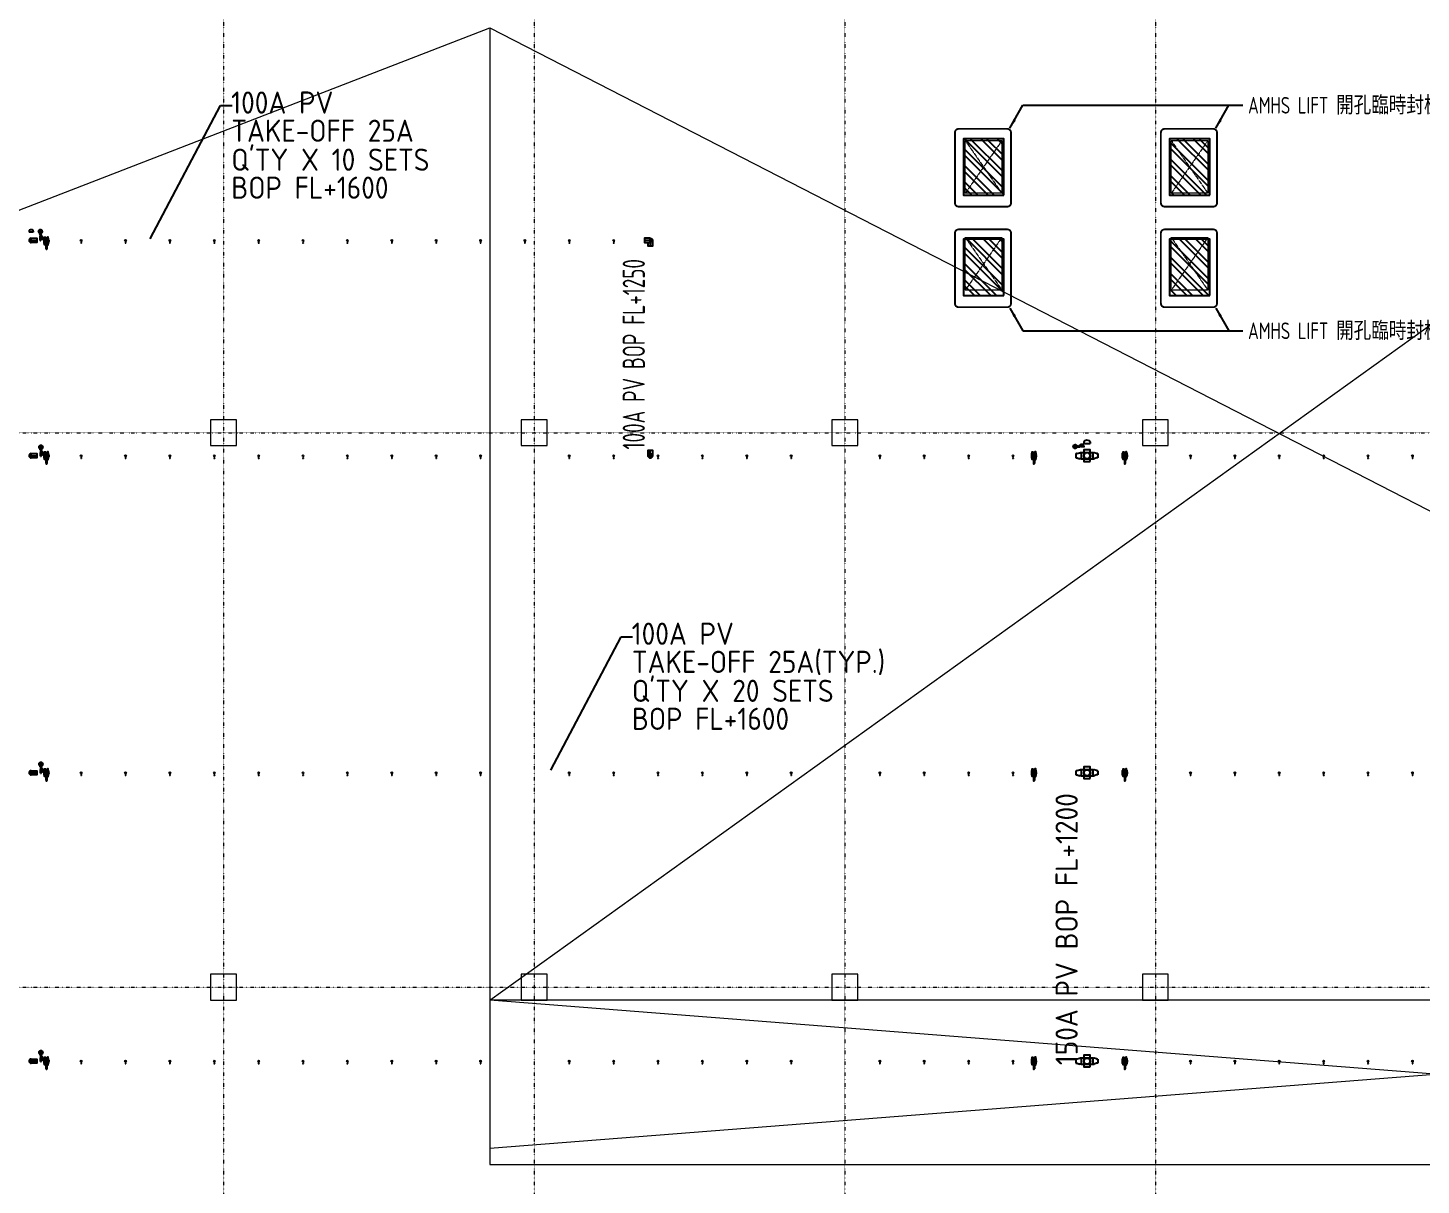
# Model space of a CAD drawing. Extents: x -122301 to 290600, y -29000 to 395522.
# Drawn here: x 179510 to 217187, y 54646 to 85950 of the extents above; entities that cross this region are included whole.
import ezdxf
from ezdxf.enums import TextEntityAlignment as Align

# ---------------------------------------------------------------- set-up
doc = ezdxf.new("R2010")
doc.units = 0
doc.header["$LTSCALE"] = 10
for name, pattern in [('H12PL2$0$HIDDEN', [0.375, 0.25, -0.125]), ('H12PL2$0$JJP_三點線', [0.9, 0.3, -0.15, 0, -0.15, 0, -0.15, 0, -0.15]), ('XFDP20$0$HIDDEN', [0.3, 0.2, -0.1]), ('XFDP20$0$PHANTOM2', [1.25, 0.625, -0.125, 0.125, -0.125, 0.125, -0.125]), ('XFM7P20PV$0$CENTER', [2, 1.25, -0.25, 0.25, -0.25])]:
    doc.linetypes.add(name, pattern=pattern)
for name, color, linetype in [('H12PL2$0$A-OBJE-2D', 252, 'Continuous'), ('H12PL2$0$S-COL', 252, 'Continuous'), ('H12PL2$0$S-GRID', 252, 'Continuous'), ('H12PL2$0$S-SLAB-SHOW', 252, 'Continuous'), ('XFDP20$0$A-Cancel Notes', 90, 'Continuous'), ('XFDP20$0$A-Door (8K)', 2, 'Continuous'), ('XFDP20$0$A-STEEL SHEET_STK', 201, 'Continuous'), ('XFM7P20PV$0$PCWS-16.7-P', 252, 'Continuous'), ('XFM7P20PV$0$PIPE-TEXT', 252, 'Continuous'), ('XFM7P20PV$0$U-PV-PIPE', 252, 'Continuous'), ('XFM7P20PV$0$U-PV-TXT', 252, 'Continuous')]:
    doc.layers.add(name, color=color, linetype=linetype)
doc.styles.add('XFDP20$0$AA-TXT', font='isocp.shx', dxfattribs={"width": 0.8, "bigfont": 'china.shx'})
doc.styles.add('XFM7P20PV$0$aa-txt', font='isocp.shx', dxfattribs={"bigfont": 'chineset'})
doc.styles.add('XFM7P20PV$0$dim-txt', font='isocp.shx', dxfattribs={"width": 0.7, "bigfont": 'chineset'})
doc.dimstyles.new('XFDP20$0$adim-10', dxfattribs={"dimscale": 1000, "dimtxt": 0.25, "dimasz": 0.25, "dimexe": 0.1, "dimexo": 0.5, "dimgap": 0.15, "dimtad": 0, "dimdec": 4, "dimzin": 0, "dimdsep": 46, "dimtxsty": 'XFDP20$0$AA-TXT', "dimcen": 2.5, "dimclrd": 2, "dimclre": 2, "dimclrt": 256, "dimadec": 0, "dimazin": 0, "dimtfac": 1, "dimtdec": 4, "dimtmove": 0, "dimatfit": 3, "dimfxl": 1, "dimtolj": 1, "dimtzin": 0, "dimarcsym": 0})
doc.dimstyles.new('XFM7P20PV$0$adim-100', dxfattribs={"dimscale": 100, "dimtxt": 0.25, "dimasz": 0.25, "dimexe": 0.1, "dimexo": 0.5, "dimgap": 0.15, "dimtad": 0, "dimdec": 4, "dimtxsty": 'XFM7P20PV$0$dim-txt', "dimcen": -0.025, "dimclrd": 3, "dimclre": 3, "dimclrt": 256, "dimadec": 0, "dimazin": 0, "dimtfac": 1, "dimtdec": 4, "dimtmove": 0, "dimatfit": 3, "dimfxl": 1.25, "dimarcsym": 0})

# ---------------------------------------------------------------- blocks, each defined once
blk = doc.blocks.new('*U128')
h = blk.add_hatch()
h.set_pattern_fill('STEEL', color=256, scale=250, angle=270, style=0)
h.set_pattern_definition([(315, (-8876, -10240), (22.09709, 22.09709), []), (315, (-8860.375, -10240), (22.09709, 22.09709), [])])
h.paths.add_polyline_path([(0, 152.5), (0, 0), (109, 0), (109, 147.5), (109, 147.5), (109, 152.5)])
blk.add_lwpolyline([(0, 152.5), (0, 0), (109, 0), (109, 147.5), (109, 147.5), (109, 152.5), (0, 152.5)])
blk = doc.blocks.new('XFDP20$0$GAD2205')
blk.add_lwpolyline([(0, 1), (0, 1), (-18, 1, -0.414214), (-18, 2), (-18, 3, -0.414214), (-18, 3), (-14, 3, 0.414214), (-13, 4), (-13, 4, 0.414214), (-14, 4), (-18, 4, -0.414214), (-18, 5), (-18, 12, -0.414214), (-18, 12), (-18, 12, 0.414214), (-18, 12), (-18, 14, 0.72636), (-19, 14), (-19, 13, 0.158507), (-19, 13), (-19, 0, 0.414214), (-19, 0), (19, 0, 0.414214), (19, 0), (19, 13, 0.158507), (19, 13), (19, 14, 0.72636), (18, 14), (18, 12, 0.414214), (18, 12, -0.414214), (18, 12), (18, 5, -0.414214), (18, 4), (14, 4, 0.414214), (13, 4), (13, 4, 0.414214), (14, 3), (18, 3, -0.414214), (18, 3), (18, 2, -0.414214), (18, 1), (0, 1)], format="xyb", close=True)
blk = doc.blocks.new('XFDP20$0$Door-S80ap')
for p, q in [((8.8, 70.4), (8.8, 75.3)), ((8.8, 75.3), (9.6, 75.3)), ((9.6, 70.4), (8.8, 70.4)), ((9.6, 75.3), (9.6, 70.4))]:
    blk.add_line(p, q)
at = {"ltscale": 5}
for points in [[(8.8, 67.8), (8.8, 77.9), (4.8, 77.9), (4.8, 67.8)], [(5, 67.5), (5, 14.8), (5, 14.8), (5, 67.5)], [(8.6, 14.8), (8.5, 14.8), (8.5, 67.5), (8.6, 67.5)], [(8.8, 4.3), (8.8, 14.4), (4.8, 14.4), (4.8, 4.3)]]:
    blk.add_lwpolyline(points, close=True, dxfattribs=at)
blk.add_lwpolyline([(4.8, 70.4), (4.8, 75.3), (4, 75.3), (4, 70.4)], close=True)
blk.add_lwpolyline([(4.8, 67.9), (4.8, 66.7, 0.158507), (4.9, 66.7), (4.9, 66.5, 0.72636), (5, 66.6), (5, 66.7, 0.414214), (5, 66.7, -0.414214), (4.9, 66.8), (4.9, 67.5, -0.414214), (5, 67.5), (5.4, 67.5, 0.414214), (5.4, 67.5), (5.4, 67.6, 0.414214), (5.4, 67.6), (5, 67.6, -0.414214), (4.9, 67.6), (4.9, 67.8, -0.414214), (5, 67.8), (6.8, 67.8), (6.8, 67.8), (6.8, 67.8), (8.6, 67.8, -0.414214), (8.6, 67.8), (8.6, 67.6, -0.414214), (8.6, 67.6), (8.2, 67.6, 0.414214), (8.1, 67.6), (8.1, 67.5, 0.414214), (8.2, 67.5), (8.6, 67.5, -0.414214), (8.6, 67.5), (8.6, 66.8, -0.414214), (8.6, 66.7), (8.6, 66.7, 0.414214), (8.6, 66.7), (8.6, 66.6, 0.72636), (8.6, 66.5), (8.7, 66.7, 0.158507), (8.7, 66.7), (8.7, 67.9, 0.414214), (8.7, 67.9), (4.9, 67.9, 0.414214)], format="xyb", close=True, dxfattribs=at)
at = {"ltscale": 500}
for points in [[(3.2, -0.6), (3.2, 3.9), (3, 3.9), (3, -0.6)], [(8.5, 4.8), (4, 4.8), (4, 4.6), (8.5, 4.6)]]:
    blk.add_lwpolyline(points, close=True, dxfattribs=at)
at = {"linetype": 'XFDP20$0$HIDDEN', "ltscale": 0.1}
blk.add_arc((3.4, 4.4), 73.6, 0, 84.8641, dxfattribs=at)
at = {"ltscale": 500, "extrusion": (0, 0, -1)}
blk.add_ellipse((3.4, 4.4), major_axis=(-0.495, 0.495), ratio=1, start_param=5.497787, end_param=11.780972, dxfattribs=at)
at = {"ltscale": 5, "xscale": 0.1000000000058208, "yscale": 0.1000000000058208, "zscale": 0.1000000000058208}
blk.add_blockref('XFDP20$0$GAD2205', (6.8, 14.3), dxfattribs=at)
at = {"color": 9, "style": 'XFDP20$0$AA-TXT', "width": 0.45}
blk.add_attdef('100x240', text='', height=10, dxfattribs=at).set_placement((40, 10), align=Align.MIDDLE)
blk = doc.blocks.new('XFM7P20PV$0$A$Ca860cff7')
at = {"color": 0, "linetype": 'ByBlock'}
for p, q in [((0, 140), (0, 117)), ((168, 140), (0, 140)), ((25, 36), (2, 98)), ((27, 0), (27, 16)), ((141, 0), (27, 0)), ((141, 0), (141, 16)), ((141, 0), (141, 16)), ((143, 36), (166, 98)), ((168, 140), (168, 117))]:
    blk.add_line(p, q, dxfattribs=at)
for centre, start, end in [((100, 117), 180, 191.1869), ((-73, 16), 0, 11.1869), ((241, 16), 168.8131, 180), ((68, 117), 348.8131, 0)]:
    blk.add_arc(centre, 100, start, end, dxfattribs=at)
blk = doc.blocks.new('XFM7P20PV$0$A$C4b812c41')
at = {"color": 1, "linetype": 'ByBlock'}
for p, q in [((10, 59), (328, 59)), ((82, 81), (67, 95)), ((103, 86), (103, 32)), ((125, 38), (139, 23))]:
    blk.add_line(p, q, dxfattribs=at)
at = {"color": 3, "linetype": 'ByBlock'}
for p, q in [((19, 59), (19, 59)), ((19, 59), (19, 59)), ((23, 63), (51, 63)), ((23, 56), (51, 56)), ((38, 83), (37, 63)), ((37, 56), (38, 35)), ((40, 85), (38, 83)), ((38, 83), (56, 83)), ((38, 35), (40, 33)), ((38, 35), (56, 35)), ((40, 85), (57, 85)), ((40, 33), (57, 33)), ((59, 58), (59, 60)), ((59, 60), (67, 60)), ((59, 58), (67, 58)), ((60, 52), (65, 53)), ((62, 44), (67, 46)), ((64, 70), (64, 68)), ((65, 37), (72, 41)), ((67, 63), (67, 65)), ((67, 60), (67, 58)), ((72, 94), (68, 87)), ((68, 87), (72, 81)), ((70, 31), (73, 34)), ((72, 94), (79, 94)), ((72, 81), (79, 81)), ((73, 59), (87, 68)), ((73, 59), (87, 50)), ((75, 26), (78, 29)), ((83, 87), (79, 94)), ((79, 81), (83, 87)), ((81, 21), (85, 28)), ((85, 128), (85, 121)), ((88, 18), (90, 22)), ((93, 136), (97, 136)), ((94, 76), (122, 76)), ((94, 43), (122, 43)), ((96, 16), (97, 20)), ((97, 136), (97, 131)), ((102, 125), (97, 131)), ((101, 65), (107, 65)), ((101, 54), (107, 54)), ((102, 15), (102, 23)), ((104, 23), (102, 23)), ((104, 15), (102, 15)), ((103, 31), (103, 88)), ((103, 31), (103, 88)), ((103, 78), (103, 39)), ((103, 70), (103, 49)), ((103, 70), (103, 49)), ((103, 70), (103, 49)), ((104, 15), (104, 23)), ((105, 125), (108, 129)), ((108, 17), (108, 21)), ((110, 17), (110, 21)), ((113, 124), (111, 129)), ((112, 24), (111, 24)), ((112, 22), (111, 22)), ((112, 16), (111, 16)), ((112, 15), (111, 15)), ((113, 17), (113, 21)), ((115, 17), (115, 21)), ((116, 124), (120, 128)), ((125, 122), (123, 127)), ((128, 37), (124, 31)), ((124, 31), (128, 25)), ((127, 121), (132, 124)), ((128, 74), (207, 74)), ((128, 45), (207, 45)), ((128, 37), (135, 38)), ((128, 25), (135, 25)), ((135, 117), (134, 122)), ((139, 31), (135, 38)), ((135, 25), (139, 31)), ((137, 116), (143, 118)), ((145, 111), (145, 116)), ((147, 109), (152, 110)), ((161, 30), (147, 30)), ((163, 32), (148, 32)), ((153, 103), (154, 108)), ((155, 101), (160, 101)), ((160, 93), (162, 98)), ((161, 91), (167, 90)), ((163, 32), (161, 30)), ((163, 41), (163, 32)), ((165, 83), (168, 88)), ((172, 41), (165, 41)), ((166, 81), (171, 79)), ((170, 74), (172, 76)), ((207, 74), (228, 72)), ((207, 45), (228, 46)), ((228, 72), (310, 72)), ((228, 46), (310, 46))]:
    blk.add_line(p, q, dxfattribs=at)
for points in [[(81, 109), (0, 109), (0, 85), (57, 85)], [(85, 10), (0, 10), (0, 33), (57, 33)], [(85, 119), (37, 119), (37, 109)], [(170, 10), (170, 0), (37, 0), (37, 10)], [(207, 33), (207, 10), (121, 10)], [(170, 109), (170, 119), (135, 119)], [(207, 85), (207, 109), (145, 109)], [(163, 33), (207, 33)], [(166, 85), (207, 85)]]:
    blk.add_lwpolyline(points, dxfattribs=at)
for points in [[(64, 70, 0.120011), (63, 69, 0.104957), (62, 68, 0.088923), (61, 68, 0.080167), (61, 66, 0.080167), (61, 65, 0.088923), (62, 64, 0.104957), (63, 64, 0.120011), (64, 63, 0.120011), (65, 64, 0.104957), (66, 64, 0.088923), (66, 65, 0.088923)], [(64, 68, 0.120011), (63, 68, 0.104957), (63, 68, 0.088923), (63, 67, 0.080167), (63, 66, 0.080167), (63, 66, 0.088923), (63, 65, 0.104957), (63, 65, 0.120011), (64, 65, 0.120011), (64, 65, 0.104957), (65, 65, 0.088923), (65, 66)], [(67, 63, 0.108254), (68, 64, 0.102013), (69, 64, 0.094273), (70, 65, 0.089446), (70, 66, 0.089446), (70, 68, 0.094273), (69, 69, 0.102013), (68, 69, 0.108254), (67, 70, 0.108254), (66, 69, 0.207462), (65, 68, -0.005899), (65, 66)], [(67, 65, 0.108254), (68, 65, 0.102013), (68, 65, 0.094273), (68, 66, 0.089446), (69, 66, 0.089446), (68, 67, 0.094273), (68, 68, 0.102013), (68, 68, 0.108254), (67, 68, 0.088886), (67, 68, 0.178069), (67, 67, -0.005748), (66, 66, -0.005748)]]:
    blk.add_lwpolyline(points, format="xyb", dxfattribs=at)
for centre in [(76, 87), (131, 31)]:
    blk.add_circle(centre, 5.1, dxfattribs=at)
for centre, radius, start, end in [((23, 59), 3.22, 90, 180), ((23, 59), 3.22, 180, 270), ((103, 59), 52.9, 121.1866, 328.8134), ((63, 66), 1.88, 341.6663, 342.6546), ((66, 66), 0.559, 333.604, 355.7622), ((66, 121), 19.3, 301.1866, 0), ((93, 128), 7.74, 90, 180), ((111, 59), 25.7, 143.7197, 216.2803), ((94, 72), 3.87, 90, 143.7197), ((94, 46), 3.87, 216.2803, 270), ((101, 59), 5.71, 90, 270), ((103, 126), 1.7, 217.5, 322.5), ((107, 59), 5.71, 270, 90), ((109, 128), 1.7, 27.5, 142.5), ((111, 21), 2.76, 90, 180), ((111, 17), 2.76, 180, 270), ((111, 21), 1.26, 90, 180), ((111, 17), 1.26, 180, 270), ((112, 21), 2.76, 0, 90), ((112, 21), 1.26, 0, 90), ((112, 17), 1.26, 270, 0), ((112, 17), 2.76, 270, 0), ((115, 125), 1.7, 207.5, 312.5), ((121, 126), 1.7, 17.5, 132.5), ((128, 85), 10.5, 233.1301, 270), ((128, 34), 10.5, 90, 126.8699), ((126, 122), 1.7, 197.5, 302.5), ((133, 122), 1.7, 7.5, 122.5), ((137, 117), 1.7, 187.5, 292.5), ((143, 116), 1.7, 357.5, 112.5), ((146, 110), 1.7, 177.5, 282.5), ((165, 22), 19.3, 90, 148.8134), ((152, 108), 1.7, 347.5, 102.5), ((155, 102), 1.7, 167.5, 272.5), ((160, 99), 1.7, 337.5, 92.5), ((161, 93), 1.7, 157.5, 262.5), ((166, 82), 1.7, 147.5, 252.5), ((166, 89), 1.7, 327.5, 82.5), ((171, 77), 1.7, 317.5, 72.5), ((172, 49), 7.74, 270, 325.8229), ((310, 59), 13, 270, 90)]:
    blk.add_arc(centre, radius, start, end, dxfattribs=at)
at = {"color": 1, "linetype": 'ByBlock'}
for start, end in [(121.8333, 148.1667), (301.8333, 328.1667)]:
    blk.add_arc((104, 59), 39.6, start, end, dxfattribs=at)
blk = doc.blocks.new('XFM7P20PV$0$球塞閥-二件式-25A-左側-捷流')
at = {"color": 7, "linetype": 'Continuous', "lineweight": 0, "extrusion": (2.22045e-16, 1, -2.22045e-16)}
for p, q in [((-9, 15), (-18, 0)), ((-18, 0), (-9, -15)), ((-14, 32), (-9, 32)), ((-14, 29), (-14, 32)), ((-9, 29), (-14, 29)), ((-10, 72), (11, 72)), ((-10, 68), (-10, 72)), ((-8, 68), (-10, 68)), ((-8, 36), (-9, 36)), ((-9, 21), (-9, 36)), ((9, 15), (-9, 15)), ((8, 72), (-8, 72)), ((-8, 47), (-8, 70)), ((-8, 47), (0, 47)), ((-8, 42), (-8, 47)), ((-8, 41), (-8, 42)), ((0, 42), (-8, 42)), ((8, 41), (-8, 41)), ((-4, 36), (-8, 36)), ((0, 48), (-4, 48)), ((-4, 47), (-4, 48)), ((-4, 41), (-4, 42)), ((-2, 30), (-2, 35)), ((2, 30), (-2, 30)), ((4, 48), (0, 48)), ((0, 47), (8, 47)), ((0, 42), (0, 47)), ((8, 42), (0, 42)), ((2, 35), (2, 30)), ((3, 32), (3, 29)), ((3, 32), (6, 32)), ((6, 29), (3, 29)), ((4, 47), (4, 48)), ((4, 41), (4, 42)), ((8, 36), (4, 36)), ((6, 32), (7, 32)), ((6, 29), (6, 32)), ((7, 29), (6, 29)), ((7, 32), (7, 29)), ((8, 70), (8, 47)), ((11, 68), (8, 68)), ((8, 42), (8, 47)), ((8, 42), (8, 41)), ((9, 36), (8, 36)), ((8, 32), (17, 32)), ((8, 29), (8, 32)), ((17, 29), (8, 29)), ((9, 32), (9, 36)), ((9, 21), (9, 29)), ((18, 0), (9, 15)), ((9, -15), (18, 0)), ((11, 68), (11, 72)), ((17, 29), (17, 32)), ((-9, -15), (9, -15))]:
    blk.add_line(p, q, dxfattribs=at)
at = {"color": 7, "linetype": 'Continuous', "lineweight": 0}
for centre, radius, start, end in [((0, 0), 23.1, 0, 180), ((0, 0), 23.1, 180, 0), ((-4, 35), 1.42, 0, 58.001), ((4, 35), 1.42, 121.999, 180)]:
    blk.add_arc(centre, radius, start, end, dxfattribs=at)
for points in [[(-8, 70), (-8, 71), (-8, 71), (-8, 71), (-8, 72), (-8, 72), (-8, 72)], [(8, 72), (8, 72), (8, 72), (8, 71), (8, 71), (8, 71), (8, 70)]]:
    blk.add_open_spline(points, degree=3, dxfattribs=at)
for points, knots in [([(-8, 36), (-8, 37), (-8, 38), (-8, 39), (-8, 39), (-8, 40), (-8, 40), (-8, 40), (-8, 41), (-8, 41)], [-6.586857, -6.586857, -6.586857, -6.586857, -4.917672, -4.917672, -3.301294, -3.301294, -1.594864, -1.594864, 0, 0, 0, 0]), ([(-3, 36), (-3, 36), (-3, 36), (-3, 36), (-4, 36), (-4, 36), (-4, 36), (-4, 36)], [-0.7953467, -0.7953467, -0.7953467, -0.7953467, -0.3971684, -0.3971684, -0.1815592, -0.1815592, 0, 0, 0, 0]), ([(4, 36), (4, 36), (4, 36), (4, 36), (3, 36), (3, 36), (3, 36), (3, 36)], [-0.7950738, -0.7950738, -0.7950738, -0.7950738, -0.6135769, -0.6135769, -0.3980416, -0.3980416, 0, 0, 0, 0]), ([(8, 41), (8, 41), (8, 40), (8, 40), (8, 40), (8, 39), (8, 39), (8, 38), (8, 37), (8, 36)], [-6.585553, -6.585553, -6.585553, -6.585553, -4.991005, -4.991005, -3.284912, -3.284912, -1.668854, -1.668854, 0, 0, 0, 0])]:
    blk.add_open_spline(points, degree=3, knots=knots, dxfattribs=at)
blk = doc.blocks.new('XFM7P20PV$0$球塞閥-二件式-15A-正視-捷流')
blk.add_line((-31, 56), (-31, 51))
at = {"color": 0, "linetype": 'Continuous', "lineweight": 0, "extrusion": (0, 1, -2.22045e-16)}
for p, q in [((-31, 52), (-30, 52)), ((-30, 52), (-11, 30)), ((-10, 32), (-28, 54)), ((-28, 12), (-15, 12)), ((-28, 0), (-28, 12)), ((-28, 0), (-15, 0)), ((-28, -12), (-28, 0)), ((-15, 0), (-15, 16)), ((5, 16), (-15, 16)), ((-11, 30), (-9, 29)), ((8, 32), (-10, 32)), ((-9, 38), (-9, 33)), ((-9, 38), (-5, 38)), ((-5, 33), (-9, 33)), ((-9, 29), (8, 29)), ((-9, 27), (-9, 16)), ((9, 27), (-9, 27)), ((-7, 23), (-6, 23)), ((-7, 20), (-7, 23)), ((-6, 20), (-7, 20)), ((-6, 23), (-3, 23)), ((-6, 20), (-6, 23)), ((-3, 20), (-6, 20)), ((-5, 38), (5, 38)), ((-5, 33), (-5, 38)), ((5, 33), (-5, 33)), ((-4, 39), (-4, 38)), ((4, 39), (-4, 39)), ((-4, 33), (-4, 32)), ((-4, 29), (-4, 27)), ((-3, 20), (-3, 23)), ((4, 38), (4, 39)), ((4, 32), (4, 33)), ((4, 27), (4, 29)), ((5, 38), (9, 38)), ((5, 33), (5, 38)), ((9, 33), (5, 33)), ((5, 16), (5, 0)), ((7, 0), (7, 17)), ((16, 17), (7, 17)), ((9, 33), (9, 38)), ((9, 17), (9, 27)), ((9, 27), (9, 26)), ((9, 27), (12, 27)), ((9, 26), (9, 21)), ((9, 23), (9, 23)), ((9, 21), (12, 21)), ((12, 20), (9, 20)), ((12, 26), (12, 27)), ((12, 21), (12, 26)), ((12, 23), (12, 20)), ((12, 23), (12, 23)), ((16, 0), (16, 17)), ((16, 12), (28, 12)), ((16, 0), (28, 0)), ((28, 12), (28, 0)), ((28, 0), (28, -12)), ((-28, -12), (-15, -12)), ((-15, -16), (-15, 0)), ((5, -16), (-15, -16)), ((5, 0), (5, -16)), ((5, -16), (7, -17)), ((7, -17), (7, 0)), ((16, -17), (7, -17)), ((16, -17), (16, 0)), ((16, -12), (28, -12))]:
    blk.add_line(p, q, dxfattribs=at)
at = {"color": 0, "linetype": 'Continuous', "lineweight": 0, "extrusion": (0, -1, -2.22045e-16)}
blk.add_line((5, 16), (7, 17), dxfattribs=at)
blk.add_lwpolyline([(-31, 56), (-105, 56), (-105, 51), (-31, 51)])
at = {"color": 0, "linetype": 'Continuous', "lineweight": 0}
blk.add_open_spline([(-28, 54), (-28, 54), (-29, 54), (-29, 55), (-30, 55), (-30, 55), (-31, 55)], degree=3, dxfattribs=at)
for points, knots in [([(12, 27), (12, 28), (12, 29), (11, 30), (11, 30), (10, 31), (10, 31), (9, 31), (8, 32), (8, 32)], [-6.586857, -6.586857, -6.586857, -6.586857, -4.917672, -4.917672, -3.301294, -3.301294, -1.594864, -1.594864, 0, 0, 0, 0]), ([(8, 29), (8, 29), (8, 29), (9, 29), (9, 29), (9, 28), (9, 28), (9, 28), (9, 28), (9, 27)], [-2.501227, -2.501227, -2.501227, -2.501227, -1.860628, -1.860628, -1.243575, -1.243575, -0.629521, -0.629521, 0, 0, 0, 0]), ([(9, 27), (9, 27), (9, 27), (9, 27), (9, 27), (9, 27), (9, 27), (9, 27), (9, 27), (9, 27)], [-0.7942743, -0.7942743, -0.7942743, -0.7942743, -0.7152172, -0.7152172, -0.6166439, -0.6166439, -0.3978503, -0.3978503, 0, 0, 0, 0]), ([(12, 27), (12, 27), (12, 27), (12, 27), (12, 27), (12, 27), (12, 27), (12, 27)], [-0.7953467, -0.7953467, -0.7953467, -0.7953467, -0.3971684, -0.3971684, -0.1815592, -0.1815592, 0, 0, 0, 0])]:
    blk.add_open_spline(points, degree=3, knots=knots, dxfattribs=at)
blk = doc.blocks.new('XFM7P20PV$0$SC-100-壓力表')
for p, q in [((-0.8, 1.1), (9.2, 1.1)), ((-0.8, -1.1), (9.2, -1.1))]:
    blk.add_line(p, q)
at = {"linetype": 'ByBlock'}
for p, q in [((16, 1.1), (14.8, 1.1)), ((17.9, 1.2), (16.2, 1.2)), ((18.7, 1.1), (18.2, 1.1)), ((20.8, 3.6), (21.5, 2.8)), ((21.4, 0.1), (26.1, 1.9)), ((22.4, 1), (21.4, 0.1)), ((22.7, 0.1), (21.4, 0.1)), ((22.1, 4.3), (22.4, 3.3)), ((26.1, 1.9), (22.4, 1)), ((26.1, 1.9), (22.7, 0.1)), ((23.5, 4.5), (23.5, 3.5)), ((24.9, 4.3), (24.6, 3.3)), ((26.1, 3.6), (25.5, 2.8)), ((27.1, 2.6), (26.3, 2)), ((27.8, 1.4), (26.8, 1.1)), ((28, 0), (26.9, 0)), ((16, -1.1), (14.8, -1.1)), ((17.9, -1.2), (16.2, -1.2)), ((18.7, -1.1), (18.2, -1.1)), ((20.8, -3.6), (21.5, -2.8)), ((22.1, -4.3), (22.4, -3.3)), ((23.5, -4.5), (23.5, -3.5)), ((24.9, -4.3), (24.6, -3.3)), ((26.1, -3.6), (25.5, -2.8)), ((27.1, -2.6), (26.3, -2)), ((27.8, -1.4), (26.8, -1.1))]:
    blk.add_line(p, q, dxfattribs=at)
for points in [[(16, -1.6), (16, 1.6)], [(16.2, 2), (17.9, 2)], [(18.2, 1.6), (18.2, -1.6)], [(17.9, -2), (16.2, -2)]]:
    blk.add_lwpolyline(points, dxfattribs=at)
for radius in [4.95, 4.5]:
    blk.add_circle((23.5, 0), radius, dxfattribs=at)
blk.add_arc((0, 0), 1.33, 126.8699, 233.1301)
for centre, radius, start, end in [((16.5, 1.6), 0.483, 120.3244, 239.6756), ((19, 0), 2.99, 156.947, 203.053), ((17.7, 1.6), 0.483, 300.3244, 59.6756), ((15.2, 0), 2.99, 336.947, 23.053), ((16.5, -1.6), 0.483, 120.3244, 239.6756), ((17.7, -1.6), 0.483, 300.3244, 59.6756)]:
    blk.add_arc(centre, radius, start, end, dxfattribs=at)
for p in [(19, 0), (19.2, 1.4), (19.8, 2.6), (20.8, 3.6), (22.1, 4.3), (23.5, 4.5), (24.9, 4.3), (26.1, 3.6), (27.1, 2.6), (27.8, 1.4), (28, 0), (19.2, -1.4), (22.1, -4.3), (23.5, -4.5), (27.1, -2.6), (27.8, -1.4)]:
    blk.add_point(p, dxfattribs=at)
at = {"xscale": -0.1, "yscale": 0.1, "zscale": 0.1, "rotation": 180}
blk.add_blockref('XFM7P20PV$0$球塞閥-二件式-15A-正視-捷流', (12, 0), dxfattribs=at)
blk = doc.blocks.new('XFM7P20PV$0$A$C1EDF0D7A')
at = {"color": 1, "linetype": 'XFM7P20PV$0$CENTER'}
for p, q in [((0, 70.6501), (0, -70.6501)), ((70.6501, 0), (-152.4, 0))]:
    blk.add_line(p, q, dxfattribs=at)
at = {"color": 0}
blk.add_lwpolyline([(0, -57.15), (-152.4, -57.15), (-152.4, 57.15), (0, 57.15)], dxfattribs=at)
blk.add_arc((0, 0), 57.15, 270, 90, dxfattribs=at)
blk = doc.blocks.new('XFM7P20PV$0$100  PV SUBMAIN')
at = {"layer": 'XFM7P20PV$0$U-PV-PIPE'}
for points in [[(208308, 36594), (207992, 36594), (207992, 36426), (208308, 36426)], [(208234, 36352), (208234, 36668), (208066, 36668), (208066, 36352)]]:
    blk.add_lwpolyline(points, close=True, dxfattribs=at)
at = {"layer": 'XFM7P20PV$0$U-PV-PIPE', "color": 1}
blk.add_circle((208150, 36510), 84.1, dxfattribs=at)
at = {"layer": 'XFM7P20PV$0$PCWS-16.7-P', "xscale": 10, "yscale": 10, "zscale": 10, "rotation": 90}
blk.add_blockref('XFM7P20PV$0$SC-100-壓力表', (179863, 36510), dxfattribs=at)
at = {"layer": 'XFM7P20PV$0$U-PV-PIPE'}
for name, p, rotation in [('XFM7P20PV$0$A$C1EDF0D7A', (179600, 36510), 180), ('XFM7P20PV$0$A$C4b812c41', (179952, 36613), 270), ('XFM7P20PV$0$A$C4b812c41', (206656, 36613), 270), ('XFM7P20PV$0$A$Ca860cff7', (208447, 36426), 90), ('XFM7P20PV$0$A$C4b812c41', (209115, 36613), 270)]:
    blk.add_blockref(name, p, dxfattribs=dict(at, rotation=rotation))
at = {"layer": 'XFM7P20PV$0$U-PV-PIPE', "xscale": -1}
for name, p, rotation in [('XFM7P20PV$0$A$Ca860cff7', (207853, 36426), 270), ('XFM7P20PV$0$球塞閥-二件式-25A-左側-捷流', (180950, 36510), 180), ('XFM7P20PV$0$球塞閥-二件式-25A-左側-捷流', (182150, 36510), 180), ('XFM7P20PV$0$球塞閥-二件式-25A-左側-捷流', (183351, 36510), 180), ('XFM7P20PV$0$球塞閥-二件式-25A-左側-捷流', (184552, 36510), 180), ('XFM7P20PV$0$球塞閥-二件式-25A-左側-捷流', (185750, 36510), 180), ('XFM7P20PV$0$球塞閥-二件式-25A-左側-捷流', (186951, 36510), 180), ('XFM7P20PV$0$球塞閥-二件式-25A-左側-捷流', (188150, 36510), 180), ('XFM7P20PV$0$球塞閥-二件式-25A-左側-捷流', (189350, 36510), 180), ('XFM7P20PV$0$球塞閥-二件式-25A-左側-捷流', (190550, 36510), 180), ('XFM7P20PV$0$球塞閥-二件式-25A-左側-捷流', (191751, 36510), 180), ('XFM7P20PV$0$球塞閥-二件式-25A-左側-捷流', (194150, 36510), 180), ('XFM7P20PV$0$球塞閥-二件式-25A-左側-捷流', (195351, 36510), 180), ('XFM7P20PV$0$球塞閥-二件式-25A-左側-捷流', (196550, 36510), 180), ('XFM7P20PV$0$球塞閥-二件式-25A-左側-捷流', (197750, 36510), 180), ('XFM7P20PV$0$球塞閥-二件式-25A-左側-捷流', (198950, 36510), 180), ('XFM7P20PV$0$球塞閥-二件式-25A-左側-捷流', (200151, 36510), 180), ('XFM7P20PV$0$球塞閥-二件式-25A-左側-捷流', (202550, 36510), 180), ('XFM7P20PV$0$球塞閥-二件式-25A-左側-捷流', (203750, 36510), 180), ('XFM7P20PV$0$球塞閥-二件式-25A-左側-捷流', (204950, 36510), 180), ('XFM7P20PV$0$球塞閥-二件式-25A-左側-捷流', (206150, 36510), 180), ('XFM7P20PV$0$球塞閥-二件式-25A-左側-捷流', (210950, 36510), 180), ('XFM7P20PV$0$球塞閥-二件式-25A-左側-捷流', (212151, 36510), 180), ('XFM7P20PV$0$球塞閥-二件式-25A-左側-捷流', (213350, 36510), 180), ('XFM7P20PV$0$球塞閥-二件式-25A-左側-捷流', (214550, 36510), 180), ('XFM7P20PV$0$球塞閥-二件式-25A-左側-捷流', (215750, 36510), 180), ('XFM7P20PV$0$球塞閥-二件式-25A-左側-捷流', (216951, 36510), 180)]:
    blk.add_blockref(name, p, dxfattribs=dict(at, rotation=rotation))
blk = doc.blocks.new('XFM7P20PV$0$Ca-100')
for p, q in [((-5.7, 0), (5.7, 0)), ((5.7, -3.2), (5.7, 0)), ((-5.7, -3.2), (-5.7, 0))]:
    blk.add_line(p, q)
for centre, radius, start, end in [((-3.4, -3.2), 2.3, 180, 241.886), ((0, 3.2), 9.54, 241.886, 298.114), ((3.4, -3.2), 2.3, 298.114, 360)]:
    blk.add_arc(centre, radius, start, end)
blk = doc.blocks.new('XFM7P20PV$0$Ca-150')
for p, q in [((8.4, 0), (-8.4, 0)), ((-8.4, -4.3), (-8.4, 0)), ((8.4, -4.3), (8.4, 0))]:
    blk.add_line(p, q)
for centre, radius, start, end in [((-5.1, -4.3), 3.28, 180, 241.9431), ((0, 5.3), 14.2, 241.9431, 298.0569), ((5.1, -4.3), 3.28, 298.0569, 0)]:
    blk.add_arc(centre, radius, start, end)
blk = doc.blocks.new('XFDP20')
at = {"layer": 'XFDP20$0$A-Cancel Notes', "linetype": 'XFDP20$0$PHANTOM2', "ltscale": 0.5, "const_width": 50}
for points in [[(206097, 81214), (206097, 83117, 0.414214), (205997, 83217), (204680, 83217, 0.414214), (204580, 83117), (204580, 81214, 0.414214), (204680, 81114), (205997, 81114, 0.414214)], [(211667, 81214), (211667, 83117, 0.414214), (211567, 83217), (210250, 83217, 0.414214), (210150, 83117), (210150, 81214, 0.414214), (210250, 81114), (211567, 81114, 0.414214)]]:
    blk.add_lwpolyline(points, format="xyb", close=True, dxfattribs=at)
at = {"layer": 'XFDP20$0$A-Cancel Notes', "linetype": 'XFDP20$0$PHANTOM2', "ltscale": 0.5, "const_width": 50, "elevation": 0}
for points in [[(206097, 78495), (206097, 80398, 0.414214), (205997, 80498), (204680, 80498, 0.414214), (204580, 80398), (204580, 78495, 0.414214), (204680, 78395), (205997, 78395, 0.414214)], [(211667, 78495), (211667, 80398, 0.414214), (211567, 80498), (210250, 80498, 0.414214), (210150, 80398), (210150, 78495, 0.414214), (210250, 78395), (211567, 78395, 0.414214)]]:
    blk.add_lwpolyline(points, format="xyb", close=True, dxfattribs=at)
at = {"layer": 'XFDP20$0$A-Door (8K)'}
ref = blk.add_blockref('XFDP20$0$Door-S80ap', (237770, 37500), dxfattribs=dict(at, xscale=10, yscale=10, zscale=10, rotation=180))
ref.add_attrib('100x240', 'MS_80x190', dxfattribs={"layer": '0', "color": 9, "height": 100, "rotation": 180, "style": 'XFDP20$0$AA-TXT', "text_generation_flag": 6, "width": 0.45}).set_placement((237370, 37400), align=Align.MIDDLE)
at = {"layer": 'XFDP20$0$A-STEEL SHEET_STK', "xscale": 10, "yscale": 10, "zscale": 10, "rotation": 180}
for p in [(205901, 82950), (211471, 82950), (205901, 80231, 0), (211471, 80231, 0)]:
    blk.add_blockref('*U128', p, dxfattribs=at)
at = {"layer": 'XFDP20$0$A-Cancel Notes', "style": 'XFDP20$0$AA-TXT', "width": 0.8}
for s, p in [('AMHS LIFT', (212506, 83856, 0)), ('(    CR SCOPE)', (218096, 83856, 0)), ('(    CR SCOPE)', (218096, 77756, 0)), ('AMHS LIFT', (212506, 77756, 0))]:
    blk.add_text(s, height=450, dxfattribs=at).set_placement(p, align=Align.MIDDLE_LEFT)
at = {"layer": 'XFDP20$0$A-Cancel Notes', "style": 'XFDP20$0$AA-TXT'}
for s, p in [('開孔臨時封板  屬', (214887, 83856, 0)), ('，不含拆除。', (221216, 83856, 0)), ('開孔臨時封板  屬', (214887, 77756, 0)), ('，不含拆除。', (221216, 77756, 0))]:
    blk.add_text(s, height=500, dxfattribs=at).set_placement(p, align=Align.MIDDLE_LEFT)
at = {"layer": 'XFDP20$0$A-Cancel Notes'}
for points in [[(206069, 83241, 0), (206416, 83856, 0), (212362, 83856, 0)], [(211639, 83241, 0), (211986, 83856, 0), (212362, 83856, 0)], [(206069, 78371, 0), (206416, 77756, 0), (212362, 77756, 0)], [(211639, 78371, 0), (211986, 77756, 0), (212362, 77756, 0)]]:
    blk.add_leader(points, dimstyle='XFDP20$0$adim-10', override={"dimgap": 0.15, "dimtad": 0}, dxfattribs=at)
blk = doc.blocks.new('H12PL2')
at = {"layer": 'H12PL2$0$A-OBJE-2D', "lineweight": 0}
for p, q in [((192000, 59650), (234750, 90350)), ((18450, 18700), (192000, 85950)), ((192000, 85950), (243150, 59650)), ((192000, 55650), (243150, 59650)), ((243150, 55650), (192000, 59650))]:
    blk.add_line(p, q, dxfattribs=at)
blk.add_lwpolyline([(192000, 85950), (192000, 55200), (238800, 55200), (238800, 55650), (243150, 55650)], dxfattribs=at)
at = {"layer": 'H12PL2$0$A-OBJE-2D', "linetype": 'H12PL2$0$HIDDEN', "lineweight": 0}
blk.add_lwpolyline([(243150, 59650), (192000, 59650)], dxfattribs=at)
at = {"layer": 'H12PL2$0$S-COL', "lineweight": 0, "flags": 128}
for points in [[(184450, 74650), (185150, 74650), (185150, 75350), (184450, 75350)], [(192850, 74650), (193550, 74650), (193550, 75350), (192850, 75350)], [(201250, 74650), (201950, 74650), (201950, 75350), (201250, 75350)], [(209650, 74650), (210350, 74650), (210350, 75350), (209650, 75350)], [(184450, 59650), (185150, 59650), (185150, 60350), (184450, 60350)], [(192850, 59650), (193550, 59650), (193550, 60350), (192850, 60350)], [(201250, 59650), (201950, 59650), (201950, 60350), (201250, 60350)], [(209650, 59650), (210350, 59650), (210350, 60350), (209650, 60350)]]:
    blk.add_lwpolyline(points, close=True, dxfattribs=at)
at = {"layer": 'H12PL2$0$S-GRID', "linetype": 'H12PL2$0$JJP_三點線', "lineweight": 0}
for p, q in [((184800, 128250), (184800, -28000)), ((193200, 128250), (193200, -28000)), ((201600, 128250), (201600, -28000)), ((210000, 128250), (210000, -28000)), ((-29000, 75000), (289600, 75000)), ((-29000, 60000), (289600, 60000))]:
    blk.add_line(p, q, dxfattribs=at)
at = {"layer": 'H12PL2$0$S-SLAB-SHOW', "linetype": 'H12PL2$0$HIDDEN', "lineweight": 0}
for points in [[(204860.78, 82899.64), (205850.79, 82899.64), (205850.79, 81474.64), (204860.78, 81474.64)], [(210430.79, 82899.64), (211420.79, 82899.64), (211420.79, 81474.64), (210430.79, 81474.64)], [(204860.79, 80280.63), (205850.79, 80280.63), (205850.79, 78855.63), (204860.79, 78855.63)], [(210430.79, 80280.63), (211420.79, 80280.63), (211420.79, 78855.63), (210430.79, 78855.63)]]:
    blk.add_lwpolyline(points, close=True, dxfattribs=at)
for points in [[(204860.78, 82899.64), (205850.79, 81474.64)], [(205850.79, 82899.64), (204860.78, 81474.64)], [(210430.79, 82899.64), (211420.79, 81474.64)], [(211420.79, 82899.64), (210430.79, 81474.64)], [(204860.79, 80280.63), (205850.79, 78855.63)], [(205850.79, 80280.63), (204860.79, 78855.63)], [(210430.79, 80280.63), (211420.79, 78855.63)], [(211420.79, 80280.63), (210430.79, 78855.63)]]:
    blk.add_lwpolyline(points, dxfattribs=at)
blk.add_blockref('XFDP20', (0, 0))
blk = doc.blocks.new('XFM7P20PV')
at = {"layer": 'XFM7P20PV$0$U-PV-PIPE', "color": 1, "linetype": 'XFM7P20PV$0$CENTER'}
blk.add_line((196340, 80142.85), (196340, 80047.6), dxfattribs=at)
at = {"layer": 'XFM7P20PV$0$U-PV-PIPE'}
blk.add_lwpolyline([(196397.15, 80200), (196397.15, 80047.6), (196282.85, 80047.6), (196282.85, 80142.85)], dxfattribs=at)
blk.add_circle((196340, 74375), 57.15, dxfattribs=at)
for p in [(0, 37865), (0, 29290), (0, 21490)]:
    blk.add_blockref('XFM7P20PV$0$100  PV SUBMAIN', p)
at = {"layer": 'XFM7P20PV$0$PCWS-16.7-P', "xscale": 10, "yscale": 10, "zscale": 10}
for p, rotation in [((179849.33133, 80210.65), 89.99999999999997), ((208065.8625, 74627.09133), 180)]:
    blk.add_blockref('XFM7P20PV$0$SC-100-壓力表', p, dxfattribs=dict(at, rotation=rotation))
at = {"layer": 'XFM7P20PV$0$U-PV-PIPE'}
for name, p, rotation in [('XFM7P20PV$0$A$C1EDF0D7A', (179600, 80200), 180), ('XFM7P20PV$0$A$C4b812c41', (179951.57939, 80285.2496), 270), ('XFM7P20PV$0$A$C1EDF0D7A', (196340, 74375), 270)]:
    blk.add_blockref(name, p, dxfattribs=dict(at, rotation=rotation))
at = {"layer": 'XFM7P20PV$0$U-PV-PIPE', "xscale": 10, "yscale": 10, "zscale": 10, "rotation": 180}
for name, p in [('XFM7P20PV$0$Ca-100', (179600, 80421.76578)), ('XFM7P20PV$0$Ca-150', (208150, 74707.72977))]:
    blk.add_blockref(name, p, dxfattribs=at)
at = {"layer": 'XFM7P20PV$0$U-PV-PIPE', "xscale": -1, "rotation": 180}
for name, p in [('XFM7P20PV$0$A$C1EDF0D7A', (196340, 80200)), ('XFM7P20PV$0$球塞閥-二件式-25A-左側-捷流', (180950.01987, 80200)), ('XFM7P20PV$0$球塞閥-二件式-25A-左側-捷流', (182150.01987, 80200)), ('XFM7P20PV$0$球塞閥-二件式-25A-左側-捷流', (183351.07404, 80200)), ('XFM7P20PV$0$球塞閥-二件式-25A-左側-捷流', (184552.12821, 80200)), ('XFM7P20PV$0$球塞閥-二件式-25A-左側-捷流', (185750.01987, 80200)), ('XFM7P20PV$0$球塞閥-二件式-25A-左側-捷流', (186951.07404, 80200)), ('XFM7P20PV$0$球塞閥-二件式-25A-左側-捷流', (188150.01987, 80200)), ('XFM7P20PV$0$球塞閥-二件式-25A-左側-捷流', (189350.01987, 80200)), ('XFM7P20PV$0$球塞閥-二件式-25A-左側-捷流', (190550.01987, 80200)), ('XFM7P20PV$0$球塞閥-二件式-25A-左側-捷流', (191751.07404, 80200)), ('XFM7P20PV$0$球塞閥-二件式-25A-左側-捷流', (192951.07404, 80200)), ('XFM7P20PV$0$球塞閥-二件式-25A-左側-捷流', (194152.12821, 80200)), ('XFM7P20PV$0$球塞閥-二件式-25A-左側-捷流', (195352.12821, 80200))]:
    blk.add_blockref(name, p, dxfattribs=at)
at = {"layer": 'XFM7P20PV$0$U-PV-TXT', "extrusion": (0, 0, -1), "style": 'XFM7P20PV$0$aa-txt', "text_generation_flag": 2}
for s, p in [('100A PV', (-185006.15363, 83628.79374, 0)), ('TAKE-OFF 25A ', (-185012.50206, 82867.14886, 0)), ("Q'TY X 10 SETS", (-185012.50206, 82084.17384, 0)), ('BOP FL+1600', (-185012.50206, 81327.03969, 0)), ('100A PV', (-195838.30398, 69261.87308, 0)), ('TAKE-OFF 25A(TYP.)', (-195844.65241, 68500.22819, 0)), ("Q'TY X 20 SETS", (-195844.65241, 67717.25317, 0)), ('BOP FL+1600', (-195844.65241, 66960.11902, 0))]:
    blk.add_text(s, height=600, dxfattribs=at).set_placement(p)
at = {"layer": 'XFM7P20PV$0$U-PV-TXT', "style": 'XFM7P20PV$0$aa-txt', "width": 0.7}
blk.add_text('100A PV BOP FL+1250', height=600, rotation=90, dxfattribs=at).set_placement((195895.61914, 74545.18509, 0), align=Align.MIDDLE_LEFT)
at = {"layer": 'XFM7P20PV$0$U-PV-TXT', "style": 'XFM7P20PV$0$aa-txt'}
blk.add_text('150A PV BOP FL+1200', height=600, rotation=90, dxfattribs=at).set_placement((207600.24864, 57889.18221, 0), align=Align.MIDDLE_LEFT)
at = {"layer": 'XFM7P20PV$0$PIPE-TEXT'}
for points in [[(182817.34143, 80241.71295), (184719.03059, 83846.72673), (185030.93911, 83847.43376)], [(193649.49178, 65874.79229), (195551.18094, 69479.80607), (195863.08946, 69480.5131)]]:
    blk.add_leader(points, dimstyle='XFM7P20PV$0$adim-100', override={"dimasz": 1}, dxfattribs=at)

msp = doc.modelspace()

# ---------------------------------------------------------------- block references
for name in ['XFM7P20PV', 'H12PL2']:
    msp.add_blockref(name, (0, 0))

doc.saveas('drawing.dxf')
